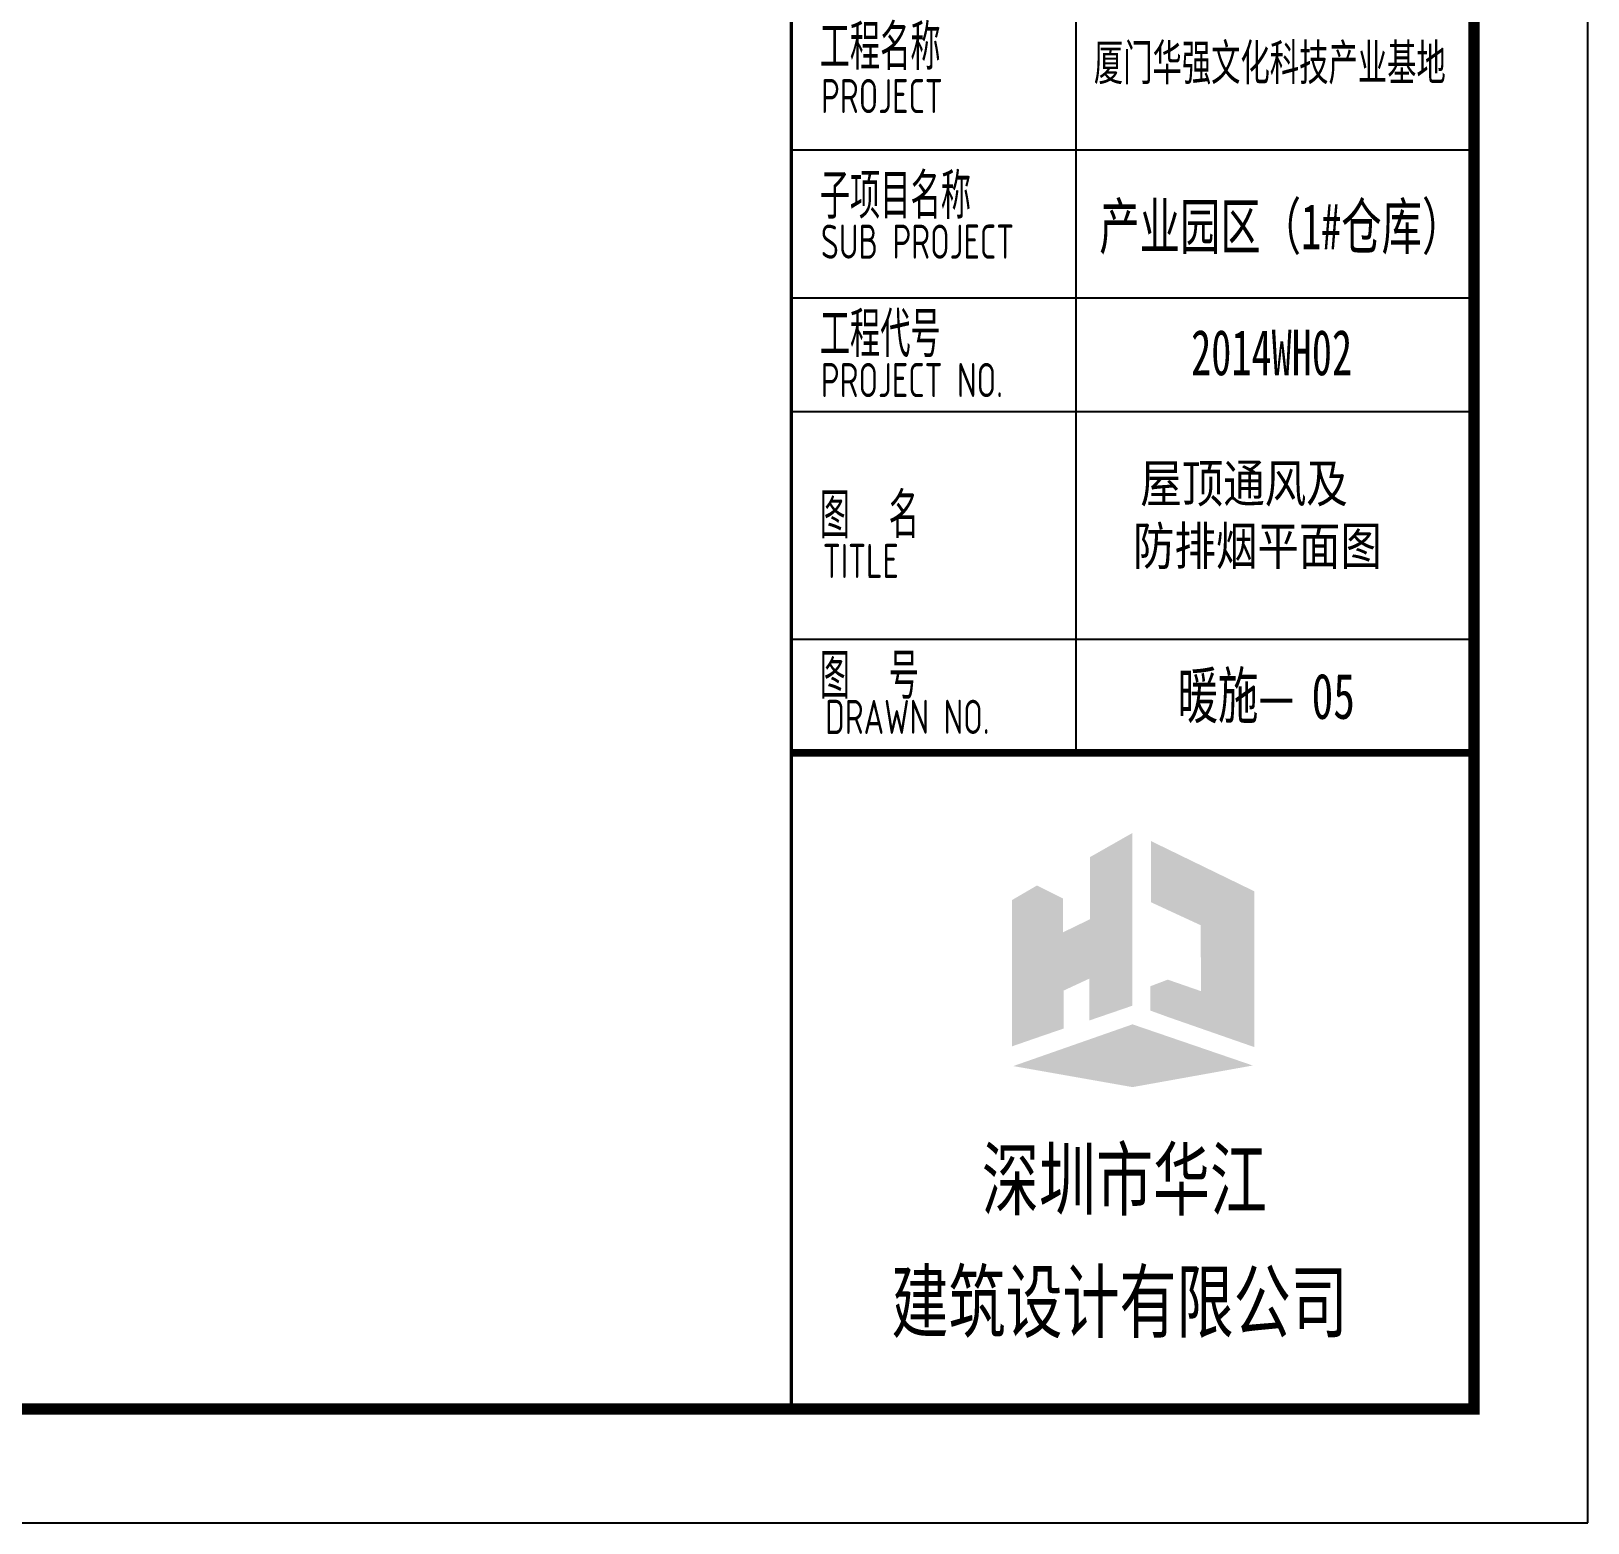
# Model space of a CAD drawing. Extents: x 2246048 to 2442613, y -66234 to 220766.
# Drawn here: x 2379631 to 2393313, y -66234 to -53119 of the extents above; entities that cross this region are included whole.
import ezdxf
from ezdxf.enums import TextEntityAlignment as Align

# ---------------------------------------------------------------- set-up
doc = ezdxf.new("R2010")
doc.units = 0
doc.header["$LTSCALE"] = 1000
doc.header["$MEASUREMENT"] = 0
doc.layers.add('J-图框线', color=4, linetype='Continuous')
doc.styles.add('-黑体', font='simhei.ttf', dxfattribs={"width": 0.8})
doc.styles.add('LHR1', font='tssdeng.shx', dxfattribs={"width": 0.7, "bigfont": 'tssdchn.shx'})
doc.styles.add('ST', font='', dxfattribs={"width": 0.7})
doc.styles.add('宋体', font='', dxfattribs={"width": 0.8})
doc.styles.get('ST').set_extended_font_data('NSimSun')
doc.styles.get('宋体').set_extended_font_data('SimSun')

# ---------------------------------------------------------------- blocks, each defined once
blk = doc.blocks.new('A$C5B595F1B')
at = {"layer": 'J-图框线'}
h = blk.add_hatch(color=256, dxfattribs=at)
h.paths.add_polyline_path([(-3381, 3971), (-3381, 3417), (-3005, 3546), (-3005, 5064), (-3376, 4853), (-3376, 4307), (-3841, 4081), (-3841, 4604), (-4062, 4475), (-4062, 3189), (-3846, 3264), (-3846, 3742)])
h.paths.add_polyline_path([(-2692, 3776), (-2692, 3448), (-1932, 3183), (-1932, 4553), (-2839, 4994), (-2839, 4649), (-2242, 4359), (-2242, 3619), (-2401, 3675)])
h = blk.add_hatch(color=256, dxfattribs=at)
h.paths.add_polyline_path([(-3841, 4604), (-3841, 4081), (-3614, 4191), (-3614, 4490)])
h.paths.add_polyline_path([(-3607, 3680), (-3381, 3785), (-3381, 3971), (-3846, 3742), (-3846, 3264), (-3607, 3346)])
h.paths.add_polyline_path([(-2692, 3776), (-2845, 3718), (-2845, 3504), (-2692, 3448)])
h.paths.add_polyline_path([(-2401, 3675), (-2242, 3619), (-2242, 4359), (-2839, 4649), (-2839, 4456), (-2402, 4254)])
blk.add_hatch(color=256, dxfattribs=at).paths.add_polyline_path([(-1945, 3021), (-3002, 3383), (-4050, 3016), (-3002, 2831)])
for p, q in [((-3500, 23771), (-3500, 5770)), ((-6000, 11070), (0, 11070)), ((-6000, 9770), (0, 9770)), ((-6000, 8770), (0, 8770)), ((-6000, 6770), (0, 6770))]:
    blk.add_line(p, q, dxfattribs=at)
at = {"layer": 'J-图框线', "const_width": 70}
blk.add_lwpolyline([(-6000, 5770), (0, 5770)], dxfattribs=at)
at = {"layer": 'J-图框线'}
for s, height, style, width, p in [('工程名称', 400, 'LHR1', 0.7, (-5752, 11774)), ('厦门华强文化科技产业基地', 315, '-黑体', 0.6, (-3342, 11683)), ('PROJECT', 300, 'LHR1', 0.7, (-5739, 11394)), ('子项目名称', 400, 'LHR1', 0.7, (-5751, 10465)), ('产业园区（1#仓库）', 400, '-黑体', 0.65, (-3294, 10198)), ('SUB PROJECT', 300, 'LHR1', 0.7, (-5741, 10114)), ('工程代号', 400, 'LHR1', 0.7, (-5751, 9249)), ('2014WH02', 400, '-黑体', 0.65, (-2487, 9090)), ('PROJECT NO.', 300, 'LHR1', 0.7, (-5741, 8897)), ('图  名', 400, 'LHR1', 0.7, (-5751, 7657)), ('图  号', 400, 'LHR1', 0.7, (-5751, 6245)), ('暖施—', 400, '-黑体', 0.65, (-2605, 6075)), ('深圳市华江', 525, '-黑体', 0.7, (-4326, 1758)), ('建筑设计有限公司', 525, '-黑体', 0.7, (-5121, 683))]:
    blk.add_text(s, height=height, dxfattribs=dict(at, style=style, width=width)).set_placement(p)
at = {"layer": 'J-图框线', "style": 'LHR1', "width": 0.7}
for s, p in [('TITLE', (-5390, 7307)), ('DRAWN NO.', (-4981, 5936))]:
    blk.add_text(s, height=300, dxfattribs=at).set_placement(p, align=Align.CENTER)

msp = doc.modelspace()

# ---------------------------------------------------------------- linework, layer by layer
at = {"layer": 'J-图框线'}
msp.add_lwpolyline([(2274412.576, -66234.208), (2393312.576, -66234.208), (2393312.576, 17865.792), (2274412.576, 17865.792)], close=True, dxfattribs=at)
at = {"layer": 'J-图框线', "const_width": 100}
msp.add_lwpolyline([(2276912.576, -65234.208), (2392312.576, -65234.208), (2392312.576, 16865.792), (2276912.576, 16865.792)], close=True, dxfattribs=at)
at = {"layer": 'J-图框线', "const_width": 30}
msp.add_lwpolyline([(2386312.576, -65234.208), (2386312.576, 16865.792)], dxfattribs=at)

# ---------------------------------------------------------------- block references
at = {"layer": 'J-图框线'}
msp.add_blockref('A$C5B595F1B', (2392312.576, -65234.208), dxfattribs=at)

# ---------------------------------------------------------------- texts
for s, height, style, width, p in [('屋顶通风及', 334.1772, '宋体', 0.8, (2389379.014, -57261.848)), ('防排烟平面图', 334.1772, '宋体', 0.8, (2389314.394, -57811.928)), ('05', 400, 'ST', 0.7, (2390884.376, -59165.692))]:
    msp.add_text(s, height=height, dxfattribs=dict(at, style=style, width=width)).set_placement(p)

doc.saveas('drawing.dxf')
